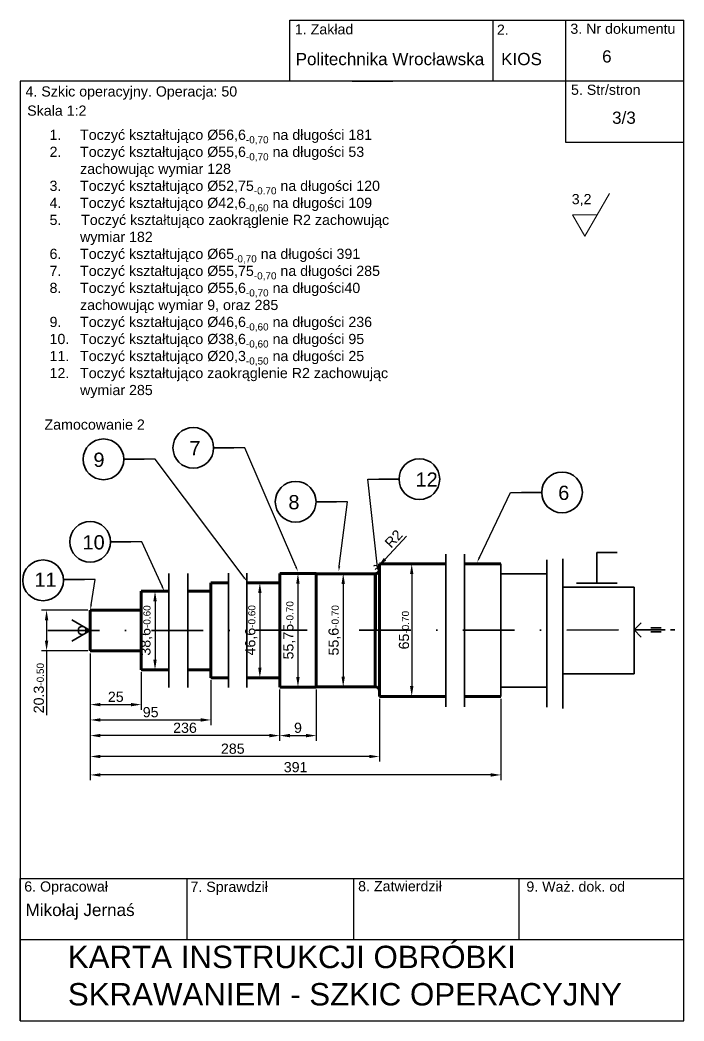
# Model space of a CAD drawing. Header units: millimetres. Extents: x 1335 to 6286, y 608 to 2939.
# Drawn here: x 3362.5 to 3525.7, y 1481.8 to 1727.6 of the extents above; entities that cross this region are included whole.
import ezdxf
from ezdxf import colors
from ezdxf.entities.mleader import LeaderData, LeaderLine
from ezdxf.math import Vec2, Vec3

# ---------------------------------------------------------------- set-up
doc = ezdxf.new("R2010")
doc.units = ezdxf.units.MM
doc.linetypes.add('DASHDOT', pattern=[25.4, 12.7, -6.35, 0, -6.35])
for name, color, linetype, lineweight in [('01.1 CIĄG. Z PRZERWANIEM', 255, 'Amzigzag', 35), ('01.1 CIĄGŁA CIENKA', 255, 'Continuous', 35), ('01.2 CIĄGŁA GRUBA', 7, 'Continuous', 70), ('04.1 DŁ. K+K CIENKA', 255, 'DASHDOT', 35)]:
    doc.layers.add(name, color=color, linetype=linetype, lineweight=lineweight)
doc.layers.add('Default', color=7, linetype='Continuous')
doc.styles.get("Standard").update_dxf_attribs({"font": 'arial.ttf'})
doc.linetypes.add('Amzigzag', pattern='A,0.0001,[136,genltshp.shx,S=0.04,R=0,X=0,Y=0],-11', length=11.0001)
doc.dimstyles.new('ISO-25', dxfattribs={"dimtxt": 2.5, "dimasz": 2.5, "dimexe": 1.25, "dimexo": 0.625, "dimtad": 1, "dimtxsty": 'Standard', "dimcen": 2.5, "dimadec": 0, "dimazin": 0, "dimtfac": 1, "dimtmove": 0, "dimatfit": 3, "dimfxl": 1, "dimarcsym": 0})
doc.dimstyles.new('ISO-25$0', dxfattribs={"dimtxt": 2.5, "dimasz": 2.5, "dimexe": 1.25, "dimexo": 0.625, "dimtad": 1, "dimtxsty": 'Standard', "dimcen": 2.5, "dimadec": 0, "dimazin": 0, "dimtfac": 1, "dimtmove": 0, "dimatfit": 3, "dimfxl": 1, "dimarcsym": 0})

# ---------------------------------------------------------------- blocks, each defined once
blk = doc.blocks.new('*D247')
at = {"layer": '01.1 CIĄGŁA CIENKA', "color": 0, "lineweight": -2, "transparency": 16777216}
for p, q in [((3379.77, 1571.58), (3379.77, 1558.27)), ((3392.28, 1567.45), (3392.28, 1558.27)), ((3382.27, 1559.52), (3389.78, 1559.52))]:
    blk.add_line(p, q, dxfattribs=at)
at = {"layer": '01.1 CIĄGŁA CIENKA', "color": 0, "transparency": 16777216}
for points in [[(3382.27, 1559.93), (3382.27, 1559.1), (3379.77, 1559.52)], [(3389.78, 1559.93), (3389.78, 1559.1), (3392.28, 1559.52)]]:
    blk.add_solid(points, dxfattribs=at)
at = {"layer": 'Defpoints', "color": 0, "transparency": 16777216}
for p in [(3379.77, 1572.2), (3392.28, 1568.07), (3392.28, 1559.52)]:
    blk.add_point(p, dxfattribs=at)
at = {"layer": '01.1 CIĄGŁA CIENKA', "color": 0, "transparency": 16777216, "insert": (3386.03, 1561.42), "char_height": 2.5, "attachment_point": 5}
blk.add_mtext('25', dxfattribs=at)
blk = doc.blocks.new('*D248')
at = {"layer": '01.1 CIĄGŁA CIENKA', "color": 0, "lineweight": -2, "transparency": 16777216}
for p, q in [((3395.06, 1587.37), (3394.43, 1587.37)), ((3395.68, 1584.87), (3395.68, 1570.57)), ((3395.06, 1568.07), (3394.43, 1568.07))]:
    blk.add_line(p, q, dxfattribs=at)
at = {"layer": '01.1 CIĄGŁA CIENKA', "color": 0, "transparency": 16777216}
for points in [[(3395.26, 1584.87), (3396.09, 1584.87), (3395.68, 1587.37)], [(3395.26, 1570.57), (3396.09, 1570.57), (3395.68, 1568.07)]]:
    blk.add_solid(points, dxfattribs=at)
at = {"layer": 'Defpoints', "color": 0, "transparency": 16777216}
for p in [(3395.69, 1587.37), (3395.68, 1568.07), (3395.69, 1568.07)]:
    blk.add_point(p, dxfattribs=at)
at = {"layer": '01.1 CIĄGŁA CIENKA', "color": 0, "transparency": 16777216, "insert": (3393.55, 1577.72), "char_height": 2.5, "attachment_point": 5, "rotation": 90}
blk.add_mtext('38,6{\\H0.7x;\\S^ -0.60;}', dxfattribs=at)
blk = doc.blocks.new('*D244')
at = {"layer": '01.1 CIĄGŁA CIENKA', "color": 0, "lineweight": -2, "transparency": 16777216}
for p, q in [((3379.77, 1571.58), (3379.77, 1554.5)), ((3409.42, 1565.49), (3409.42, 1554.5)), ((3382.27, 1555.75), (3406.92, 1555.75))]:
    blk.add_line(p, q, dxfattribs=at)
at = {"layer": '01.1 CIĄGŁA CIENKA', "color": 0, "transparency": 16777216}
for points in [[(3382.27, 1556.17), (3382.27, 1555.34), (3379.77, 1555.75)], [(3406.92, 1556.17), (3406.92, 1555.34), (3409.42, 1555.75)]]:
    blk.add_solid(points, dxfattribs=at)
at = {"layer": 'Defpoints', "color": 0, "transparency": 16777216}
for p in [(3379.77, 1572.2), (3409.42, 1566.12), (3409.42, 1555.75)]:
    blk.add_point(p, dxfattribs=at)
at = {"layer": '01.1 CIĄGŁA CIENKA', "color": 0, "transparency": 16777216, "insert": (3394.6, 1557.65), "char_height": 2.5, "attachment_point": 5}
blk.add_mtext('95', dxfattribs=at)
blk = doc.blocks.new('*D249')
at = {"layer": '01.1 CIĄGŁA CIENKA', "color": 0, "lineweight": -2, "transparency": 16777216}
for p, q in [((3422, 1589.42), (3422.69, 1589.42)), ((3421.44, 1586.92), (3421.44, 1568.62)), ((3422, 1566.12), (3422.69, 1566.12))]:
    blk.add_line(p, q, dxfattribs=at)
at = {"layer": '01.1 CIĄGŁA CIENKA', "color": 0, "transparency": 16777216}
for points in [[(3421.03, 1586.92), (3421.86, 1586.92), (3421.44, 1589.42)], [(3421.03, 1568.62), (3421.86, 1568.62), (3421.44, 1566.12)]]:
    blk.add_solid(points, dxfattribs=at)
at = {"layer": 'Defpoints', "color": 0, "transparency": 16777216}
for p in [(3421.37, 1589.42), (3421.37, 1566.12), (3421.44, 1566.12)]:
    blk.add_point(p, dxfattribs=at)
at = {"layer": '01.1 CIĄGŁA CIENKA', "color": 0, "transparency": 16777216, "insert": (3419.32, 1577.77), "char_height": 2.5, "attachment_point": 5, "rotation": 90}
blk.add_mtext('46,6{\\H0.7x;\\S^ -0.60;}', dxfattribs=at)
blk = doc.blocks.new('*D245')
at = {"layer": '01.1 CIĄGŁA CIENKA', "color": 0, "lineweight": -2, "transparency": 16777216}
for p, q in [((3379.77, 1572.1), (3379.77, 1550.66)), ((3426.31, 1562.73), (3426.31, 1550.66)), ((3423.81, 1551.91), (3382.27, 1551.91))]:
    blk.add_line(p, q, dxfattribs=at)
at = {"layer": '01.1 CIĄGŁA CIENKA', "color": 0, "transparency": 16777216}
for points in [[(3382.27, 1552.33), (3382.27, 1551.49), (3379.77, 1551.91)], [(3423.81, 1552.33), (3423.81, 1551.49), (3426.31, 1551.91)]]:
    blk.add_solid(points, dxfattribs=at)
at = {"layer": 'Defpoints', "color": 0, "transparency": 16777216}
for p in [(3379.77, 1572.72), (3426.31, 1563.36), (3379.77, 1551.91)]:
    blk.add_point(p, dxfattribs=at)
at = {"layer": '01.1 CIĄGŁA CIENKA', "color": 0, "transparency": 16777216, "insert": (3403.04, 1553.81), "char_height": 2.5, "attachment_point": 5}
blk.add_mtext('236', dxfattribs=at)
blk = doc.blocks.new('*D250')
at = {"layer": '01.1 CIĄGŁA CIENKA', "color": 0, "lineweight": -2, "transparency": 16777216}
for p, q in [((3430.19, 1591.71), (3429.55, 1591.71)), ((3430.8, 1589.21), (3430.8, 1566.33)), ((3430.19, 1563.83), (3429.55, 1563.83))]:
    blk.add_line(p, q, dxfattribs=at)
at = {"layer": '01.1 CIĄGŁA CIENKA', "color": 0, "transparency": 16777216}
for points in [[(3430.38, 1589.21), (3431.22, 1589.21), (3430.8, 1591.71)], [(3430.38, 1566.33), (3431.22, 1566.33), (3430.8, 1563.83)]]:
    blk.add_solid(points, dxfattribs=at)
at = {"layer": 'Defpoints', "color": 0, "transparency": 16777216}
for p in [(3430.81, 1591.71), (3430.8, 1563.83), (3430.81, 1563.83)]:
    blk.add_point(p, dxfattribs=at)
at = {"layer": '01.1 CIĄGŁA CIENKA', "color": 0, "transparency": 16777216, "insert": (3428.68, 1577.77), "char_height": 2.5, "attachment_point": 5, "rotation": 90}
blk.add_mtext('55,75{\\A1;\\H0.7x;\\S^ -0.70;}', dxfattribs=at)
blk = doc.blocks.new('*D251')
at = {"layer": '01.1 CIĄGŁA CIENKA', "color": 0, "lineweight": -2, "transparency": 16777216}
for p, q in [((3441.94, 1591.67), (3440.68, 1591.67)), ((3441.93, 1589.17), (3441.93, 1566.37)), ((3441.94, 1563.87), (3440.68, 1563.87))]:
    blk.add_line(p, q, dxfattribs=at)
at = {"layer": '01.1 CIĄGŁA CIENKA', "color": 0, "transparency": 16777216}
for points in [[(3441.51, 1589.17), (3442.34, 1589.17), (3441.93, 1591.67)], [(3441.51, 1566.37), (3442.34, 1566.37), (3441.93, 1563.87)]]:
    blk.add_solid(points, dxfattribs=at)
at = {"layer": 'Defpoints', "color": 0, "transparency": 16777216}
for p in [(3442.56, 1591.67), (3441.93, 1563.87), (3442.56, 1563.87)]:
    blk.add_point(p, dxfattribs=at)
at = {"layer": '01.1 CIĄGŁA CIENKA', "color": 0, "transparency": 16777216, "insert": (3439.8, 1577.77), "char_height": 2.5, "attachment_point": 5, "rotation": 90}
blk.add_mtext('55,6{\\A1;\\H0.7x;\\S^ -0.70;}', dxfattribs=at)
blk = doc.blocks.new('*D246')
at = {"layer": '01.1 CIĄGŁA CIENKA', "color": 0, "lineweight": -2, "transparency": 16777216}
for p, q in [((3379.77, 1562.88), (3379.77, 1545.53)), ((3450.81, 1560.92), (3450.81, 1545.53)), ((3448.31, 1546.78), (3382.27, 1546.78))]:
    blk.add_line(p, q, dxfattribs=at)
at = {"layer": '01.1 CIĄGŁA CIENKA', "color": 0, "transparency": 16777216}
for points in [[(3382.27, 1547.19), (3382.27, 1546.36), (3379.77, 1546.78)], [(3448.31, 1547.19), (3448.31, 1546.36), (3450.81, 1546.78)]]:
    blk.add_solid(points, dxfattribs=at)
at = {"layer": 'Defpoints', "color": 0, "transparency": 16777216}
for p in [(3379.77, 1563.51), (3450.81, 1561.55), (3379.77, 1546.78)]:
    blk.add_point(p, dxfattribs=at)
at = {"layer": '01.1 CIĄGŁA CIENKA', "color": 0, "transparency": 16777216, "insert": (3414.79, 1548.68), "char_height": 2.5, "attachment_point": 5}
blk.add_mtext('285', dxfattribs=at)
blk = doc.blocks.new('*D252')
at = {"layer": '01.1 CIĄGŁA CIENKA', "color": 0, "lineweight": -2, "transparency": 16777216}
for p, q in [((3458.34, 1594.05), (3457.52, 1594.05)), ((3458.77, 1591.55), (3458.77, 1564.05)), ((3458.34, 1561.55), (3457.52, 1561.55))]:
    blk.add_line(p, q, dxfattribs=at)
at = {"layer": '01.1 CIĄGŁA CIENKA', "color": 0, "transparency": 16777216}
for points in [[(3458.35, 1591.55), (3459.18, 1591.55), (3458.77, 1594.05)], [(3458.35, 1564.05), (3459.18, 1564.05), (3458.77, 1561.55)]]:
    blk.add_solid(points, dxfattribs=at)
at = {"layer": 'Defpoints', "color": 0, "transparency": 16777216}
for p in [(3458.96, 1594.05), (3458.77, 1561.55), (3458.96, 1561.55)]:
    blk.add_point(p, dxfattribs=at)
at = {"layer": '01.1 CIĄGŁA CIENKA', "color": 0, "transparency": 16777216, "insert": (3456.87, 1577.8), "char_height": 2.5, "attachment_point": 5, "rotation": 90}
blk.add_mtext('65{\\A1;\\H0.7x;\\S^ -0.70;}', dxfattribs=at)
blk = doc.blocks.new('*D253')
at = {"layer": '01.1 CIĄGŁA CIENKA', "color": 0, "lineweight": -2, "transparency": 16777216}
for p, q in [((3480.7, 1560.92), (3480.7, 1541)), ((3379.76, 1560.36), (3379.76, 1541)), ((3478.2, 1542.25), (3382.26, 1542.25))]:
    blk.add_line(p, q, dxfattribs=at)
at = {"layer": '01.1 CIĄGŁA CIENKA', "color": 0, "transparency": 16777216}
for points in [[(3382.26, 1542.66), (3382.26, 1541.83), (3379.76, 1542.25)], [(3478.2, 1542.66), (3478.2, 1541.83), (3480.7, 1542.25)]]:
    blk.add_solid(points, dxfattribs=at)
at = {"layer": 'Defpoints', "color": 0, "transparency": 16777216}
for p in [(3379.76, 1560.99), (3480.7, 1561.55), (3379.76, 1542.25)]:
    blk.add_point(p, dxfattribs=at)
at = {"layer": '01.1 CIĄGŁA CIENKA', "color": 0, "transparency": 16777216, "insert": (3430.23, 1544.15), "char_height": 2.5, "attachment_point": 5}
blk.add_mtext('391', dxfattribs=at)
blk = doc.blocks.new('*D254')
at = {"layer": '01.1 CIĄGŁA CIENKA', "color": 0, "lineweight": -2, "transparency": 16777216}
for p, q in [((3435.31, 1563.24), (3435.31, 1550.66)), ((3426.31, 1563.21), (3426.31, 1550.66)), ((3428.81, 1551.91), (3432.81, 1551.91))]:
    blk.add_line(p, q, dxfattribs=at)
at = {"layer": '01.1 CIĄGŁA CIENKA', "color": 0, "transparency": 16777216}
for points in [[(3428.81, 1552.33), (3428.81, 1551.49), (3426.31, 1551.91)], [(3432.81, 1552.33), (3432.81, 1551.49), (3435.31, 1551.91)]]:
    blk.add_solid(points, dxfattribs=at)
at = {"layer": 'Defpoints', "color": 0, "transparency": 16777216}
for p in [(3426.31, 1563.83), (3435.31, 1563.87), (3435.31, 1551.91)]:
    blk.add_point(p, dxfattribs=at)
at = {"layer": '01.1 CIĄGŁA CIENKA', "color": 0, "transparency": 16777216, "insert": (3430.81, 1553.81), "char_height": 2.5, "attachment_point": 5}
blk.add_mtext('9', dxfattribs=at)
blk = doc.blocks.new('*D255')
at = {"layer": '01.1 CIĄGŁA CIENKA', "color": 0, "lineweight": -2, "transparency": 16777216}
for p, q in [((3379.15, 1582.72), (3367.77, 1582.72)), ((3369.02, 1580.22), (3369.02, 1575.22)), ((3379.15, 1572.72), (3367.77, 1572.72)), ((3369.02, 1572.72), (3369.02, 1556.9))]:
    blk.add_line(p, q, dxfattribs=at)
at = {"layer": '01.1 CIĄGŁA CIENKA', "color": 0, "transparency": 16777216}
for points in [[(3368.61, 1580.22), (3369.44, 1580.22), (3369.02, 1582.72)], [(3368.61, 1575.22), (3369.44, 1575.22), (3369.02, 1572.72)]]:
    blk.add_solid(points, dxfattribs=at)
at = {"layer": 'Defpoints', "color": 0, "transparency": 16777216}
for p in [(3379.77, 1582.72), (3369.02, 1572.72), (3379.77, 1572.72)]:
    blk.add_point(p, dxfattribs=at)
at = {"layer": '01.1 CIĄGŁA CIENKA', "color": 0, "transparency": 16777216, "insert": (3367.12, 1563.56), "char_height": 2.5, "attachment_point": 5, "rotation": 90}
blk.add_mtext('20.3{\\H0.7x;\\S^ -0.50;}', dxfattribs=at)
blk = doc.blocks.new('*D256')
at = {"layer": '01.1 CIĄGŁA CIENKA', "color": 0, "lineweight": -2, "transparency": 16777216}
for p, q in [((3457.48, 1600.89), (3452.2, 1595.22)), ((3449.82, 1592.66), (3450.5, 1593.39))]:
    blk.add_line(p, q, dxfattribs=at)
blk.add_arc((3449.82, 1592.66), 0.993, 36.239, 119.1815, dxfattribs=at)
at = {"layer": '01.1 CIĄGŁA CIENKA', "color": 0, "transparency": 16777216}
blk.add_solid([(3451.89, 1595.5), (3452.5, 1594.93), (3450.5, 1593.39)], dxfattribs=at)
at = {"layer": 'Defpoints', "color": 0, "transparency": 16777216}
for p in [(3450.5, 1593.39), (3449.82, 1592.66)]:
    blk.add_point(p, dxfattribs=at)
at = {"layer": '01.1 CIĄGŁA CIENKA', "color": 0, "transparency": 16777216, "insert": (3454.32, 1600.25), "char_height": 2.5, "attachment_point": 5, "rotation": 47.0457}
blk.add_mtext('R2', dxfattribs=at)

msp = doc.modelspace()

# ---------------------------------------------------------------- linework, layer by layer
at = {"layer": '01.1 CIĄG. Z PRZERWANIEM'}
for p, q in [((3467.114, 1558.972), (3467.114, 1596.463)), ((3471.696, 1596.463), (3471.696, 1558.972)), ((3495.924, 1595.329), (3495.924, 1558.552)), ((3491.969, 1558.869), (3491.969, 1595.076)), ((3399.094, 1563.721), (3399.094, 1591.721)), ((3403.706, 1591.726), (3403.706, 1563.726)), ((3413.698, 1563.755), (3413.698, 1591.755)), ((3418.28, 1591.755), (3418.28, 1563.755))]:
    msp.add_line(p, q, dxfattribs=at)
at = {"layer": '01.1 CIĄGŁA CIENKA', "linetype": 'Continuous', "lineweight": 20}
for p, q in [((3501.293, 1674.532), (3507.356, 1685.032)), ((3498.262, 1679.782), (3501.293, 1674.532)), ((3498.262, 1679.782), (3501.293, 1674.532)), ((3504.324, 1679.782), (3498.262, 1679.782))]:
    msp.add_line(p, q, dxfattribs=at)
at = {"layer": '01.1 CIĄGŁA CIENKA'}
for p, q in [((3410.082, 1622.577), (3415.082, 1622.577)), ((3393.002, 1619.75), (3388.002, 1619.75)), ((3450.648, 1614.881), (3455.648, 1614.881)), ((3485.709, 1611.626), (3490.709, 1611.626)), ((3440.244, 1609.331), (3435.244, 1609.331)), ((3389.737, 1599.477), (3384.737, 1599.477)), ((3504.288, 1589.363), (3504.288, 1596.863)), ((3504.288, 1596.863), (3509.288, 1596.863)), ((3450.812, 1592.668), (3450.812, 1594.046)), ((3480.696, 1594.046), (3480.696, 1577.57)), ((3491.969, 1591.599), (3480.696, 1591.599)), ((3378.335, 1590.253), (3373.335, 1590.253)), ((3513.401, 1588.363), (3495.924, 1588.363)), ((3504.288, 1589.363), (3499.288, 1589.363)), ((3509.288, 1589.363), (3504.288, 1589.363)), ((3513.401, 1588.363), (3513.401, 1567.063)), ((3379.765, 1577.713), (3375.251, 1580.319)), ((3513.401, 1577.849), (3515.169, 1579.616)), ((3520.049, 1578.349), (3517.549, 1578.349)), ((3379.765, 1577.713), (3375.251, 1575.108)), ((3480.696, 1561.546), (3480.696, 1577.57)), ((3513.401, 1577.849), (3515.169, 1576.081)), ((3513.401, 1577.849), (3521.049, 1577.849)), ((3520.049, 1577.349), (3517.549, 1577.349)), ((3513.401, 1567.063), (3495.924, 1567.063)), ((3491.969, 1563.799), (3480.696, 1563.799))]:
    msp.add_line(p, q, dxfattribs=at)
for centre, radius in [((3405.082, 1622.577), 5), ((3383.002, 1619.75), 5), ((3460.648, 1614.881), 5), ((3495.709, 1611.626), 5), ((3430.244, 1609.331), 5), ((3379.737, 1599.477), 5), ((3368.165, 1590.035), 5), ((3377.765, 1577.713), 1)]:
    msp.add_circle(centre, radius, dxfattribs=at)
at = {"layer": '01.2 CIĄGŁA GRUBA'}
for p, q in [((3450.812, 1594.046), (3467.114, 1594.046)), ((3450.812, 1594.046), (3450.812, 1561.546)), ((3471.696, 1594.046), (3480.696, 1594.046)), ((3426.312, 1591.706), (3426.312, 1563.831)), ((3426.312, 1591.706), (3435.312, 1591.706)), ((3435.312, 1563.831), (3435.312, 1591.706)), ((3435.312, 1591.706), (3435.312, 1563.831)), ((3435.312, 1591.668), (3449.812, 1591.668)), ((3449.824, 1591.668), (3449.81, 1563.868)), ((3449.81, 1563.868), (3449.81, 1591.668)), ((3409.424, 1589.416), (3409.424, 1566.116)), ((3409.424, 1589.416), (3413.698, 1589.416)), ((3418.28, 1589.416), (3426.312, 1589.416)), ((3392.278, 1587.371), (3392.278, 1568.071)), ((3392.278, 1587.371), (3399.094, 1587.371)), ((3403.706, 1587.371), (3409.424, 1587.371)), ((3379.748, 1582.723), (3392.248, 1582.723)), ((3379.773, 1572.723), (3379.773, 1582.723)), ((3379.748, 1572.723), (3392.248, 1572.723)), ((3392.278, 1568.071), (3399.094, 1568.071)), ((3403.706, 1568.071), (3409.424, 1568.071)), ((3409.424, 1566.116), (3413.698, 1566.116)), ((3418.28, 1566.116), (3426.312, 1566.116)), ((3426.312, 1563.831), (3435.312, 1563.831)), ((3435.312, 1563.868), (3449.812, 1563.868)), ((3450.812, 1561.546), (3467.114, 1561.546)), ((3471.696, 1561.546), (3480.696, 1561.546))]:
    msp.add_line(p, q, dxfattribs=at)
for centre, radius, start, end in [((3449.819, 1592.661), 0.993, 269.58692, 0.1711), ((3449.804, 1562.86), 1.008, 0.25442, 89.62227)]:
    msp.add_arc(centre, radius, start, end, dxfattribs=at)
at = {"layer": '04.1 DŁ. K+K CIENKA'}
msp.add_line((3369.349, 1577.713), (3523.45, 1577.858), dxfattribs=at)
at = {"layer": 'Default'}
for p, q in [((3428.815, 1712.624), (3428.815, 1727.624)), ((3428.815, 1727.624), (3432.655, 1727.624)), ((3432.655, 1727.624), (3454.088, 1727.624)), ((3454.088, 1727.624), (3525.681, 1727.624)), ((3478.695, 1727.624), (3478.695, 1712.624)), ((3496.592, 1727.624), (3496.592, 1712.624)), ((3525.681, 1712.624), (3525.681, 1727.624)), ((3525.681, 1712.624), (3362.494, 1712.624)), ((3362.494, 1712.624), (3362.494, 1481.831)), ((3444.088, 1712.624), (3454.088, 1712.624)), ((3496.592, 1712.624), (3496.592, 1697.624)), ((3525.681, 1481.831), (3525.681, 1712.624)), ((3496.592, 1697.624), (3525.681, 1697.624)), ((3362.494, 1501.831), (3362.494, 1516.831)), ((3362.494, 1516.831), (3525.681, 1516.831)), ((3403.494, 1516.831), (3403.494, 1501.831)), ((3444.494, 1516.831), (3444.494, 1501.831)), ((3485.088, 1516.831), (3485.088, 1501.831)), ((3362.494, 1481.831), (3362.494, 1501.831)), ((3362.494, 1501.831), (3525.681, 1501.831)), ((3362.494, 1481.831), (3525.681, 1481.831))]:
    msp.add_line(p, q, dxfattribs=at)

# ---------------------------------------------------------------- texts
at = {"layer": '01.1 CIĄGŁA CIENKA'}
for s, width, gutter_width, insert, char_height, attachment_point in [('3,2', 6.23728, 12.5, (3498.087, 1684.902), 2.5, 1), ('Zamocowanie 2', 29.12273, 12.5, (3368.516, 1629.532), 2.5, 1), ('7', 3.46461, 0.5, (3404.141, 1624.257), 3.5, 1), ('9', 3.46461, 0.5, (3380.545, 1621.392), 3.5, 1), ('12', 3.46461, 0.5, (3459.708, 1616.524), 3.5, 1), ('6', 3.46461, 0.5, (3494.769, 1613.269), 3.5, 1), ('8', 3.46461, 0.5, (3431.184, 1610.974), 3.5, 3), ('10', 3.46461, 0.5, (3377.868, 1601.12), 3.5, 1), ('11', 3.46461, 0.5, (3366.037, 1591.945), 3.5, 1)]:
    msp.add_mtext_dynamic_manual_height_columns(s, width=width, gutter_width=gutter_width, heights=[0], dxfattribs=dict(at, insert=insert, char_height=char_height, attachment_point=attachment_point))
at = {"layer": 'Default', "attachment_point": 1}
for s, width, heights, insert, char_height in [('1. Zakład', 23.43622, [6.501], (3430.052, 1726.6), 2.5), ('2.', 23.43622, [6.501], (3479.707, 1726.499), 2.5), ('3. Nr dokumentu', 31.85449, [7.043], (3497.754, 1726.733), 2.5), ('Politechnika Wrocławska', 51.87466, [5.184], (3430.237, 1719.537), 3), ('KIOS', 51.87466, [5.184], (3480.744, 1719.544), 3), ('6', 51.87466, [5.184], (3505.559, 1720.186), 3), ('4. Szkic operacyjny. Operacja: 50', 80.38554, [7.925], (3363.85, 1711.341), 2.5), ('5. Str/stron', 31.85449, [7.043], (3497.908, 1711.75), 2.5), ('Skala 1:2 ', 31.85449, [7.043], (3364.262, 1706.627), 2.5), ('     3/3', 51.87466, [5.184], (3502.188, 1705.136), 3), ('\\A1;\\pi-7.5,l10,t10;1.^IToczyć kształtująco Ø56,6{\\H0.7x;\\S^ -0,70;\\H1.42857x; na długości 181}\\P2.^IToczyć kształtująco Ø55,6{\\H0.7x;\\S^ -0,70;} na długości 53\\P^Izachowując wymiar 128\\P3.^IToczyć kształtująco Ø52,75{\\H0.7x;\\S^ -0.70;} na długości 120\\P4.^IToczyć kształtująco Ø42,6{\\H0.7x;\\S^ -0,60;\\H1.42857x; na długości 109\\P}5.     Toczyć kształtująco zaokrąglenie R2 zachowując wymiar 182\\P6. ^IToczyć kształtująco Ø65{\\H0.7x;\\S^ -0,70;\\H1.42857x; na długości 391\\P}7.^IToczyć kształtująco Ø55,75{\\H0.7x;\\S^ -0,70;} na długości 285\\P8.^IToczyć kształtująco Ø55,6{\\H0.7x;\\S^ -0,70;} na długości40 zachowując wymiar 9, oraz 285\\P9.^IToczyć kształtująco Ø46,6{\\H0.7x;\\S^ -0,60;} na długości 236\\P10.^IToczyć kształtująco Ø38,6{\\H0.7x;\\S^ -0,60;} na długości 95\\P11.^IToczyć kształtująco Ø20,3{\\H0.7x;\\S^ -0,50;} na długości 25\\P12.^IToczyć kształtująco zaokrąglenie R2 zachowując wymiar 285', 95.03923, [75.788], (3367.26, 1700.699), 2.5), ('6. Opracował', 23.43622, [6.501], (3363.543, 1516.105), 2.5), ('7. Sprawdził', 23.43622, [6.501], (3404.395, 1516.034), 2.5), ('8. Zatwierdził', 23.43622, [6.501], (3445.594, 1516.184), 2.5), ('9. Waż. dok. od', 26.11798, [4.671], (3486.94, 1516.075), 2.5), ('Mikołaj Jernaś', 51.87466, [5.184], (3363.879, 1510.6), 3), ('KARTA INSTRUKCJI OBRÓBKI SKRAWANIEM - SZKIC OPERACYJNY', 163.18648, [0], (3374.25, 1500.312), 5.5)]:
    msp.add_mtext_dynamic_manual_height_columns(s, width=width, gutter_width=12.5, heights=heights, dxfattribs=dict(at, insert=insert, char_height=char_height))

# ---------------------------------------------------------------- dimensions: what is measured, and where the dimension line sits
at = {"layer": '01.1 CIĄGŁA CIENKA'}
dim = msp.add_radius_dim(center=(3449.819, 1592.661), mpoint=(3450.496, 1593.388), text='R2', dimstyle='ISO-25', dxfattribs=at)
dim.commit()
dim.dimension.update_dxf_attribs({"geometry": '*D256', "text_midpoint": (3454.317, 1600.252)})
for base, p1, p2, text, picture, middle in [((3458.767, 1561.546), (3458.963, 1594.046), (3458.963, 1561.546), '65{\\A1;\\H0.7x;\\S^ -0.70;}', '*D252', (3456.865, 1577.796)), ((3430.798, 1563.831), (3430.812, 1591.706), (3430.812, 1563.831), '55,75{\\A1;\\H0.7x;\\S^ -0.70;}', '*D250', (3428.676, 1577.768)), ((3441.926, 1563.868), (3442.562, 1591.668), (3442.562, 1563.868), '55,6{\\A1;\\H0.7x;\\S^ -0.70;}', '*D251', (3439.799, 1577.768)), ((3421.444, 1566.116), (3421.374, 1589.416), (3421.374, 1566.116), '46,6{\\H0.7x;\\S^ -0.60;}', '*D249', (3419.317, 1577.766)), ((3395.677, 1568.071), (3395.686, 1587.371), (3395.686, 1568.071), '38,6{\\H0.7x;\\S^ -0.60;}', '*D248', (3393.549, 1577.721)), ((3369.022, 1572.723), (3379.773, 1582.723), (3379.773, 1572.723), '20.3{\\H0.7x;\\S^ -0.50;}', '*D255', (3367.12, 1563.562))]:
    dim = msp.add_linear_dim(base=base, p1=p1, p2=p2, angle=90, text=text, dimstyle='ISO-25$0', dxfattribs=at)
    dim.commit()
    dim.dimension.update_dxf_attribs({"geometry": picture, "text_midpoint": middle})
for base, p1, p2, text, picture, middle in [((3379.773, 1551.91), (3426.312, 1563.356), (3379.773, 1572.723), '236', '*D245', (3403.038, 1551.91)), ((3392.278, 1559.516), (3379.773, 1572.203), (3392.278, 1568.071), '25', '*D247', (3386.025, 1559.516)), ((3409.424, 1555.752), (3379.773, 1572.203), (3409.424, 1566.116), '95', '*D244', (3394.598, 1555.752)), ((3379.773, 1546.776), (3450.812, 1561.546), (3379.773, 1563.509), '285', '*D246', (3414.792, 1546.776)), ((3379.765, 1542.247), (3480.696, 1561.546), (3379.765, 1560.988), '391', '*D253', (3430.23, 1542.247))]:
    dim = msp.add_linear_dim(base=base, p1=p1, p2=p2, text=text, dimstyle='ISO-25$0', dxfattribs=at)
    dim.commit()
    dim.dimension.update_dxf_attribs({"geometry": picture, "text_midpoint": middle, "dimtype": 160})
dim = msp.add_linear_dim(base=(3435.312, 1551.91), p1=(3426.312, 1563.831), p2=(3435.312, 1563.868), dimstyle='ISO-25$0', dxfattribs=at)
dim.commit()
dim.dimension.update_dxf_attribs({"geometry": '*D254', "text_midpoint": (3430.812, 1553.811)})

# ---------------------------------------------------------------- leaders
ml = msp.add_multileader_mtext('Standard', dxfattribs=at)
ml.set_content('', color=256)
ml.set_leader_properties()
ml.build(insert=Vec2(0, 0))
ml.multileader.update_dxf_attribs({"dogleg_length": 0.36, "arrow_head_size": 1.35, "scale": 15})
ctx = ml.context
ctx.base_point, ctx.scale, ctx.char_height, ctx.arrow_head_size, ctx.landing_gap_size, ctx.plane_origin = Vec3(3413.732, 1622.577), 15, 1.35, 1.35, 0.675, Vec3(3427.865, 1592.181)
ctx.text_align_type = 2
notes = []
notes.append((ctx, [(0, (1, 1, 0), (3417.782, 1622.577), (-1, 0), 2.7, [(0, [(3430.812, 1592.181)], 0, [])])]))
ctx.mtext.insert, ctx.mtext.text_direction, ctx.mtext.alignment, ctx.mtext.flow_direction, ctx.mtext.extrusion = Vec3(3414.407, 1623.252), Vec3(-1, 0), 3, 5, Vec3(0, 0, -1)
ml = msp.add_multileader_mtext('Standard', dxfattribs=at)
ml.set_content('', color=256)
ml.set_leader_properties()
ml.build(insert=Vec2(0, 0))
ml.multileader.update_dxf_attribs({"dogleg_length": 0.36, "arrow_head_size": 1.35, "scale": 15})
ctx = ml.context
ctx.base_point, ctx.scale, ctx.char_height, ctx.arrow_head_size, ctx.landing_gap_size, ctx.plane_origin = Vec3(3391.652, 1619.75), 15, 1.35, 1.35, 0.675, Vec3(3418.4, 1589.63)
ctx.text_align_type = 2
notes.append((ctx, [(1, (1, 1, 0), (3395.702, 1619.75), (-1, 0), 2.7, [(0, [(3418.4, 1589.63)], 0, [])])]))
ctx.mtext.insert, ctx.mtext.alignment, ctx.mtext.flow_direction = Vec3(3392.327, 1620.425), 3, 5
ml = msp.add_multileader_mtext('Standard', dxfattribs=at)
ml.set_content('', color=256)
ml.set_leader_properties()
ml.build(insert=Vec2(0, 0))
ml.multileader.update_dxf_attribs({"dogleg_length": 0.36, "arrow_head_size": 1.35, "scale": 15})
ctx = ml.context
ctx.base_point, ctx.scale, ctx.char_height, ctx.arrow_head_size, ctx.landing_gap_size, ctx.plane_origin = Vec3(3450.648, 1614.881), 15, 1.35, 1.35, 0.675, Vec3(3441.801, 1592.143)
notes.append((ctx, [(1, (1, 1, 0), (3447.948, 1614.881), (1, 0), 2.7, [(0, [(3450.52, 1591.958)], 0, [])])]))
ctx.mtext.insert, ctx.mtext.text_direction, ctx.mtext.flow_direction, ctx.mtext.extrusion = Vec3(3451.323, 1615.556), Vec3(-1, 0), 5, Vec3(0, 0, -1)
ml = msp.add_multileader_mtext('Standard', dxfattribs=at)
ml.set_content('', color=256)
ml.set_leader_properties()
ml.build(insert=Vec2(0, 0))
ml.multileader.update_dxf_attribs({"dogleg_length": 0.36, "arrow_head_size": 1.35, "scale": 15})
ctx = ml.context
ctx.base_point, ctx.scale, ctx.char_height, ctx.arrow_head_size, ctx.landing_gap_size, ctx.plane_origin = Vec3(3438.894, 1609.331), 15, 1.35, 1.35, 0.675, Vec3(3440.801, 1592.143)
ctx.text_align_type = 2
notes.append((ctx, [(0, (1, 1, 0), (3442.944, 1609.331), (-1, 0), 2.7, [(0, [(3440.801, 1592.143)], 0, [])])]))
ctx.mtext.insert, ctx.mtext.text_direction, ctx.mtext.alignment, ctx.mtext.flow_direction, ctx.mtext.extrusion = Vec3(3439.569, 1610.006), Vec3(-1, 0), 3, 5, Vec3(0, 0, -1)
ml = msp.add_multileader_mtext('Standard', dxfattribs=at)
ml.set_content('', color=256)
ml.set_leader_properties()
ml.build(insert=Vec2(0, 0))
ml.multileader.update_dxf_attribs({"dogleg_length": 0.36, "arrow_head_size": 1.35, "scale": 15})
ctx = ml.context
ctx.base_point, ctx.scale, ctx.char_height, ctx.arrow_head_size, ctx.landing_gap_size, ctx.plane_origin = Vec3(3485.709, 1611.626), 15, 1.35, 1.35, 0.675, Vec3(3474.824, 1594.438)
notes.append((ctx, [(1, (1, 1, 0), (3483.009, 1611.626), (1, 0), 2.7, [(0, [(3474.824, 1594.438)], 0, [])])]))
ctx.mtext.insert, ctx.mtext.text_direction, ctx.mtext.flow_direction, ctx.mtext.extrusion = Vec3(3486.384, 1612.301), Vec3(-1, 0), 5, Vec3(0, 0, -1)
ml = msp.add_multileader_mtext('Standard', dxfattribs=at)
ml.set_content('', color=256)
ml.set_leader_properties()
ml.build(insert=Vec2(0, 0))
ml.multileader.update_dxf_attribs({"dogleg_length": 0.36, "arrow_head_size": 1.35, "scale": 15})
ctx = ml.context
ctx.base_point, ctx.scale, ctx.char_height, ctx.arrow_head_size, ctx.landing_gap_size, ctx.plane_origin = Vec3(3388.387, 1599.477), 15, 1.35, 1.35, 0.675, Vec3(3397.644, 1587.793)
ctx.text_align_type = 2
notes.append((ctx, [(1, (1, 1, 0), (3392.437, 1599.477), (-1, 0), 2.7, [(0, [(3397.955, 1587.371)], 0, [])])]))
ctx.mtext.insert, ctx.mtext.alignment, ctx.mtext.flow_direction = Vec3(3389.062, 1600.152), 3, 5
ml = msp.add_multileader_mtext('Standard', dxfattribs=at)
ml.set_content('', color=256)
ml.set_leader_properties()
ml.build(insert=Vec2(0, 0))
ml.multileader.update_dxf_attribs({"dogleg_length": 0.36, "arrow_head_size": 1.35, "scale": 15})
ctx = ml.context
ctx.base_point, ctx.scale, ctx.char_height, ctx.arrow_head_size, ctx.landing_gap_size, ctx.plane_origin = Vec3(3376.925, 1590.246), 15, 1.35, 1.35, 0.675, Vec3(3381.712, 1583.201)
ctx.text_align_type = 2
notes.append((ctx, [(1, (1, 1, 0), (3380.975, 1590.246), (-1, 0), 2.7, [(0, [(3379.748, 1582.723)], 0, [])])]))
ctx.mtext.insert, ctx.mtext.alignment, ctx.mtext.flow_direction = Vec3(3377.6, 1590.921), 3, 5
for ctx, leaders in notes:
    for number, flags, end, landing, length, lines in leaders:
        leader = LeaderData()
        leader.index, (leader.has_last_leader_line, leader.has_dogleg_vector, leader.attachment_direction) = number, flags
        leader.last_leader_point, leader.dogleg_vector, leader.dogleg_length = Vec3(end), Vec3(landing), length
        for number, points, colour, breaks in lines:
            line = LeaderLine()
            line.index, line.vertices, line.color, line.breaks = number, Vec3.list(points), colors.encode_raw_color(colour), breaks
            leader.lines.append(line)
        ctx.leaders.append(leader)

doc.saveas('drawing.dxf')
